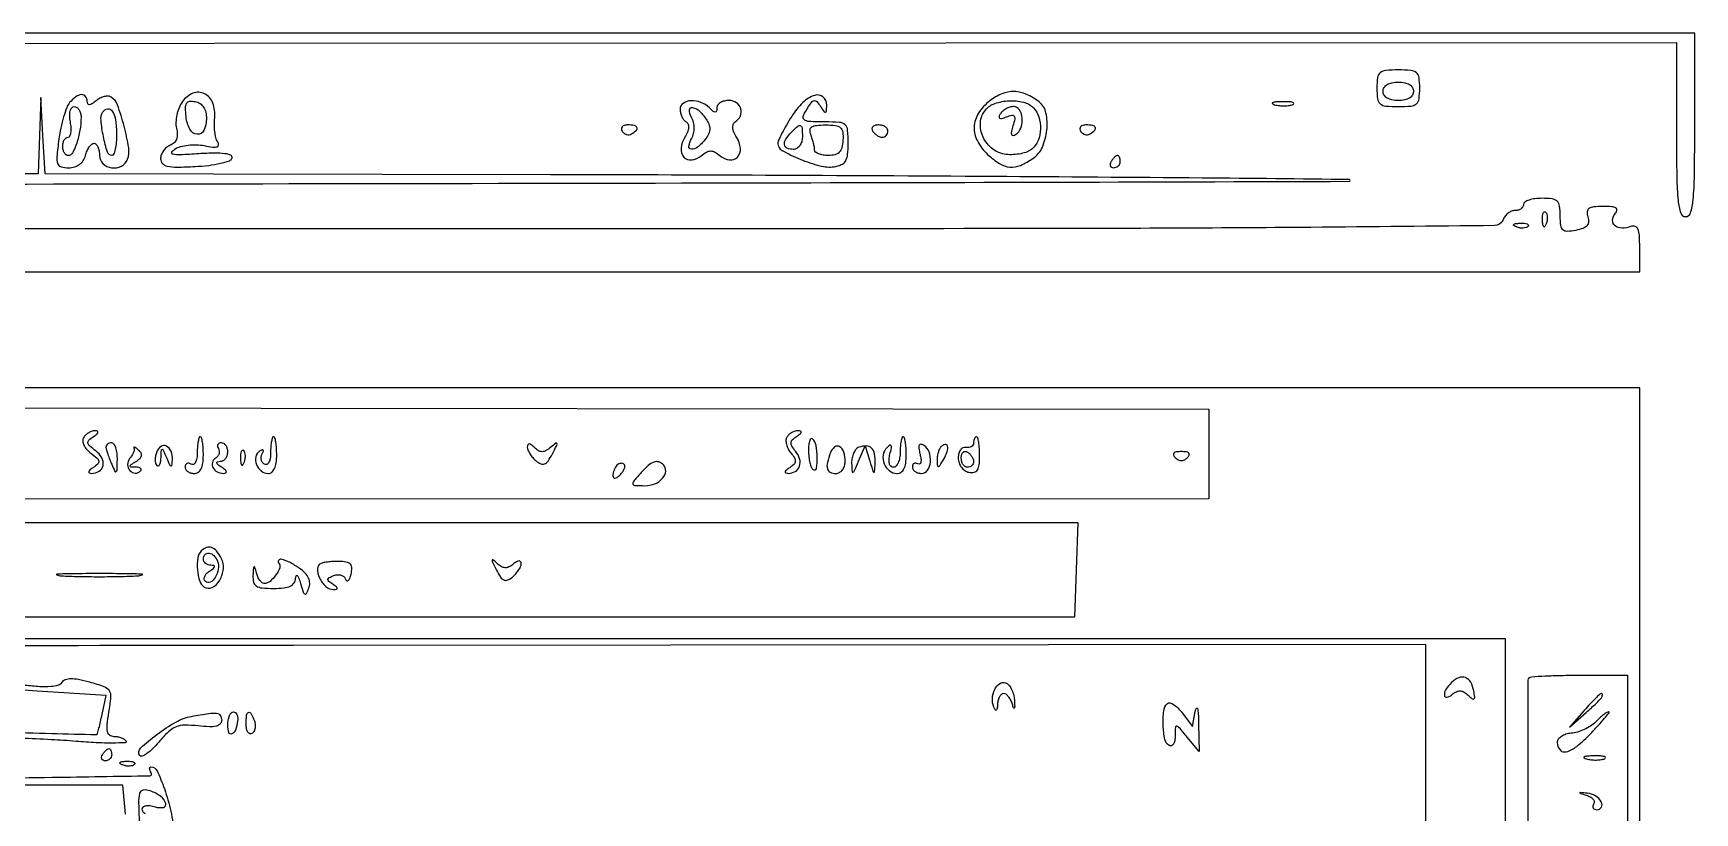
# Model space of a CAD drawing. Extents: x 0 to 960, y 2 to 508.
# Drawn here: x 688.2 to 960, y 380.5 to 508 of the extents above; entities that cross this region are included whole.
import ezdxf

# ---------------------------------------------------------------- set-up
doc = ezdxf.new("R2010")
doc.units = 0
doc.header["$MEASUREMENT"] = 0
doc.layers.get('0').update_dxf_attribs({"linetype": 'CONTINUOUS'})

msp = doc.modelspace()

# ---------------------------------------------------------------- linework, layer by layer
for points in [[(950.435205, 17.497208, 0.000014), (841.980241, 17.749425, 0.000448)], [(493.25, 483.195646, 0.000139), (665.793784, 483.317409, 0.000275), (802.789062, 483.527716, 0.00022), (903.498548, 483.782033, 0.991677), (903.5, 484.05136, 0.001392), (879.425709, 484.315362, 0.000507), (845.306204, 484.559917, 0.000502), (807.979386, 484.752121, 0.0006), (772.797717, 484.855714), (690.095435, 485), (689.740397, 491.25), (689.385359, 497.5), (689.19268, 491.25), (689, 485), (626.066422, 485)], [(528.327407, 270.897244, 0.00005), (624.844188, 271.243001, 0.000026), (722.113458, 271.606143, 0.197976), (723.529607, 272.196023, 0.195703), (723.748234, 272.715009, 0.019235), (723.711848, 274.098757, 0.022039), (723.525412, 275.805143, 0.015693), (723.172959, 277.696023, -0.00355), (722.72574, 279.809099, -0.002503), (722.251798, 282.190394, -0.002526), (721.821423, 284.472431, -0.005311), (721.514957, 286.25), (720.909374, 290), (625.423302, 290, 0.000404)], [(478.561273, 469), (951, 469), (951, 472.968615, 0.015526), (950.938555, 474.946877, 0.08529), (950.693627, 475.98235, 0.218939), (950.233028, 476.400631, 0.169757), (949.547887, 476.380002, -0.094376), (948.097393, 476.118734, -0.164863), (946.956895, 476.518029, -0.238125), (946.546675, 477.390073, -0.167768), (946.935565, 478.422361, 0.102734), (947.247956, 479.010902, 0.334093), (947.101137, 479.399023, 0.124601), (946.436977, 479.616439, 0.01711), (944.969634, 479.666667, 0.023083), (943.447983, 479.596381, 0.129808), (942.689997, 479.319277, 0.233135), (942.403232, 478.799373, 0.088554), (942.51416, 477.955387, -0.09242), (942.615493, 477.135798, -0.17014), (942.357884, 476.523687, -0.123439), (941.6926, 476.078479, -0.038829), (940.528649, 475.760726, -0.034865), (939.11583, 475.591541, -0.203797), (938.428699, 475.844395, -0.179683), (938.084018, 476.539163, -0.026246), (938, 478.138672, 0.034415), (937.890676, 479.725101, 0.169456), (937.487884, 480.511556, 0.161363), (936.670515, 480.898132, 0.030462), (935, 481, 0.031626), (933.850749, 480.927234, 0.048861), (932.88125, 480.70625, 0.06271), (932.209557, 480.384262, 0.254951), (932, 480, -0.138107), (931.892621, 479.618662, -0.100138), (931.590803, 479.29375, -0.085896), (931.139376, 479.074991, -0.070083), (930.606989, 479, 0.096313), (930.031441, 478.888097, 0.06686), (929.454091, 478.559375, 0.064359), (928.962529, 478.073431, 0.074185), (928.638374, 477.5, -0.307716), (927.24282, 476.530122, -0.000544), (897.159786, 476.252821, -0.001827), (850.404528, 476.043585, -0.000205), (744.138374, 476, 0.000212), (639.247288, 475.955575, 0.001774)], [(615.383203, 80.000173, -0.000023), (732.426715, 80.015952, -0.001336), (753.656017, 79.961153, -0.003953), (763.868606, 79.826764, -0.789503), (764, 79.219591, -0.111864), (762.71584, 78.926359, -0.000053), (719.811825, 78.858255, -0.000759), (672.079792, 78.860069, -0.000462)], [(685.181652, 369.54917, 0.007069), (690.681984, 370.567856, -0.057921), (691.715711, 370.652349, -0.121458), (692.48671, 370.434071, -0.127581), (693.043998, 369.892156, -0.067384), (693.431984, 369.001981, -0.000002), (693.690518, 368.090756, -0.000001), (693.999815, 367.000582, -0.000001), (694.309052, 365.910596, -0.000002), (694.567388, 365, -0.045609), (694.738129, 364.089019, -0.140353), (694.624027, 363.478503, -0.186765), (694.234518, 363.124363, -0.092411), (693.567388, 363, -0.146373), (692.861709, 363.211108, -0.13787), (692.368125, 363.779101, -0.083095), (692.084323, 364.782666, -0.027454), (692, 366.317228), (692, 369.634457), (687.75, 369.058609, 0.015591)], [(589.580164, 73.410794, 0.00019), (689.333825, 73.665933), (916, 74.331867), (916, 241.165933), (916, 408), (730.75, 407.863176, 0.000359), (618.101393, 407.699187, 0.003368)], [(646.590625, 394.955642, -0.000035), (661.682431, 394.44356, -0.000072)], [(683.095373, 393.722736, 0.001011), (691.195373, 393.481182, 0.000052), (698.494484, 393.279046, 0.228854), (698.633184, 393.341382, 0.113549), (698.702045, 393.476166, 0.001611), (698.921896, 394.363113, 0.00438), (699.165413, 395.398507, 0.002861), (699.429008, 396.596874), (700.091647, 399.693749), (688.795823, 400.4018, 0.00308), (682.932345, 400.733087, 0.000947)], [(686.861186, 401.388655, 0.015029), (689.22852, 401.174958, 0.03393), (691.028043, 401.18911, 0.044639), (692.300846, 401.400941, 0.19312), (692.905486, 401.847074, -0.165209), (693.444326, 402.291581, -0.08738), (694.305165, 402.455337, -0.053125), (695.565409, 402.338448, -0.017693), (697.370694, 401.908092, -0.018506), (699.742279, 401.157788, -0.168485), (700.574725, 400.488395, -0.165545), (700.821576, 399.441646, -0.017714), (700.488495, 396.931903, 0.014455), (700.202927, 394.882647, 0.081681), (700.261686, 393.784314, 0.190971), (700.643032, 393.219472, 0.151021), (701.353085, 393, -0.045888), (701.973225, 392.942966, -0.045864), (702.572671, 392.773777, -0.049875), (703.066157, 392.525322, -0.113265), (703.357927, 392.229878, -0.571623), (703.21148, 391.951989, -0.010178), (701.14816, 391.896587, -0.014388), (698.458351, 391.956536, -0.00787), (695.166944, 392.176719, 0.007466), (691.122381, 392.450566, 0.003888), (686.071754, 392.677481, 0.003864)], [(671.319002, 386.090127, 0.002755), (691.239937, 386.29585, 0.000478), (707.230345, 386.564426, 0.581432), (707.483089, 387.027362, -0.038391), (707.290249, 387.400657, -0.082815), (707.215214, 387.714288, -0.157545), (707.265349, 387.916581, -0.25943), (707.415303, 388, -0.291008), (708.424683, 387.358171, -0.02511), (709.633689, 384.398768, -0.029773), (710.6759, 380.748286, -0.029777), (711.277093, 377, -0.000394)], [(706.545763, 380.313545, -0.094459), (706.142364, 380.660154, -0.169757), (706, 381.067388, -0.210715), (706.164264, 381.439857, -0.139828), (706.588674, 381.651313, -0.084197), (707.262521, 381.662352, -0.038948), (708.118313, 381.462449, 0.125373), (709.460083, 381.38469, 0.445381), (709.851876, 382.036484, 0.165402), (709.034076, 383.170889, 0.066103), (707.31847, 384.077894, 0.119922), (706.168982, 384.21138, 0.310307), (705.575177, 383.685437, 0.068936), (705.406322, 382.105984, 0.003881), (705.598369, 377.173396, 0.013278)]]:
    msp.add_lwpolyline(points, format="xyb")
for points in [[(0, 506.997931, 0.413744), (0.499175, 506.497956, 0.000009), (119.565086, 506.309239, 0.000389), (266.438022, 506.193292, 0.000135), (478.500003, 506.247931), (957.000006, 506.5), (957.000003, 492.25, 0.003283), (957.051316, 484.433909, 0.022941), (957.276316, 480.624999, 0.050445), (957.702039, 478.584445, 0.327042), (958.5, 478, 0.332163), (959.30285, 478.599499, 0.04712), (959.725, 480.75, 0.021839), (959.949138, 484.748421, 0.003082), (960, 493), (960, 508), (480, 508, 0.000134), (267.362961, 507.942881, 0.000388), (120.002198, 507.749478, 0.000009), (0.498924, 507.497915, 0.413592)], [(908, 499, 0.032088), (908.111769, 497.260192, 0.185552), (908.541667, 496.464286, 0.157079), (909.438974, 496.088063, 0.021354), (911.5, 496, 0.021354), (913.561026, 496.088063, 0.157079), (914.458333, 496.464286, 0.185552), (914.888231, 497.260192, 0.032088), (915, 499, 0.032088), (914.888231, 500.739808, 0.185552), (914.458333, 501.535714, 0.157079), (913.561026, 501.911937, 0.021354), (911.5, 502, 0.021354), (909.438974, 501.911937, 0.157079), (908.541667, 501.535714, 0.185552), (908.111769, 500.739808, 0.032088)], [(694.123753, 496.649113, 0.082857), (693.649777, 495.8353, 0.019245), (693.144763, 494.329372, 0.019344), (692.691713, 492.528023, 0.017876), (692.365384, 490.649113, 0.009392), (692.030581, 487.811228, 0.107569), (692.159702, 486.699854, 0.246681), (692.720153, 486.170241, 0.06846), (693.957696, 486, 0.070309), (694.920471, 486.136056, 0.087114), (695.732528, 486.532907, 0.090259), (696.340096, 487.169068, 0.081833), (696.710251, 488, -0.038887), (696.975456, 488.765484, -0.050447), (697.339118, 489.4125, -0.059916), (697.740524, 489.858742, -0.181596), (698.116631, 490, -0.2107), (698.454424, 489.851041, -0.081235), (698.74051, 489.4125, -0.061847), (698.935204, 488.765695, -0.042236), (699, 488, 0.202851), (699.562525, 486.670512, 0.161243), (700.978672, 485.985529, 0.152561), (702.583689, 486.264352, 0.18445), (703.598152, 487.395185, 0.133872), (703.786868, 489.271406, 0.02282), (703.026, 492.814269, 0.021206), (701.958765, 496.269444, 0.17043), (700.92902, 497.543868, 0.129551), (700.432592, 497.695208, 0.067279), (699.783268, 497.632606, 0.059837), (699.088715, 497.379073, 0.055856), (698.456195, 496.963645, -0.02429), (697.773608, 496.45101, -0.134943), (697.34351, 496.304979, -0.307117), (697.09443, 496.453236, -0.109928), (697, 496.877555, 0.168057), (696.726936, 497.667023, 0.251098), (696.072612, 497.953567, 0.141111), (695.122158, 497.596217, 0.059589)], [(712.586255, 496.819684, 0.055216), (712.040248, 495.821866, 0.042181), (711.664994, 494.634307, 0.043234), (711.503212, 493.446167, 0.073839), (711.601478, 492.451702, -0.053069), (711.740046, 491.46746, -0.097096), (711.611587, 490.670222, -0.115426), (711.216516, 490.071377, -0.098157), (710.574391, 489.66692, 0.079819), (709.972538, 489.317746, 0.065469), (709.462477, 488.775735, 0.066615), (709.11762, 488.131141, 0.089795), (709, 487.481481, 0.19259), (709.306924, 486.714204, 0.147948), (710.099164, 486.264809, 0.058904), (711.661907, 486.100826, 0.009928), (714.670996, 486.200096, 0.017529), (716.869615, 486.393828, 0.02571), (718.781066, 486.730508, 0.023604), (720.259995, 487.144526, 0.237438), (720.6992, 487.584612, 0.388401), (720.496186, 488.035843, 0.069838), (719.524947, 488.302166, 0.037103), (717.825928, 488.394019, 0.011632), (715.278204, 488.283315, -0.005295), (712.212362, 488.111146, -0.059863), (711.001398, 488.201014, -0.512589), (710.849271, 488.532892, -0.124225), (711.34914, 489.053875, -0.07384), (712.269227, 489.455395, -0.03667), (713.521826, 489.697285, -0.035391), (714.883406, 489.76092, -0.043363), (716.148851, 489.62023, 0.015511), (717.570714, 489.381459, 0.105827), (718.275741, 489.4348, 0.340765), (718.494829, 489.736825, 0.131829), (718.336557, 490.264457, -0.079355), (718.062099, 490.922403, -0.028585), (717.880333, 491.923195, -0.027499), (717.803344, 493.061624, -0.029271), (717.854712, 494.177894, 0.117412), (717.542135, 496.582937, 0.187917), (716.171805, 498.100378, 0.215363), (714.292885, 498.176609, 0.145026)], [(812.25, 494.388333, 0.010482), (811.388344, 492.973053, 0.013553), (810.660938, 491.63778, 0.011294), (810.113604, 490.502164, 0.107039), (810, 489.977577, 0.273147), (810.675532, 488.833263, 0.027758), (813.634769, 487.408441, 0.033029), (816.872007, 486.309769, 0.100813), (819.176697, 486.170843, 0.065512), (820.37275, 486.503893, 0.157027), (821.060539, 487.099777, 0.111732), (821.406334, 488.133474, 0.025075), (821.5, 490, 0.022283), (821.403987, 492.153347, 0.18477), (820.982096, 493.016707, 0.170873), (820.073674, 493.414092, 0.018474), (817.749344, 493.5, -0.010625), (815.105364, 493.55619, -0.176349), (814.30487, 493.886741, -0.331923), (814.181485, 494.531359, -0.032276), (815.015313, 496, -0.02521), (815.610943, 496.814678, -0.226004), (816, 497, -0.226004), (816.389057, 496.814678, -0.02521), (816.984687, 496, 0.011267), (817.557715, 495.168551, 0.306546), (817.795892, 495.081629, 0.328172), (817.952265, 495.270471, 0.012169), (817.984687, 496.25, 0.224106), (817.373394, 497.575271, 0.258431), (816.022133, 497.837803, 0.116783), (814.087401, 496.66114, 0.056065)], [(844.657128, 496.944937, 0.084157), (842.810549, 494.907755, 0.133126), (842.109846, 492.672273, 0.132285), (842.632368, 490.378642, 0.08258), (844.314451, 488.174314, 0.048363), (846.256789, 486.674502, 0.120154), (847.949383, 486.110346, 0.122609), (849.689724, 486.393759, 0.05144), (851.777494, 487.556704, 0.138315), (853.263067, 489.375487, 0.076318), (854.000099, 492.172235, 0.07875), (853.855317, 494.962511, 0.173462), (852.75, 496.755166, 0.064491), (850.691605, 498.005776, 0.098748), (848.660769, 498.460555, 0.101521), (846.651645, 498.097231, 0.071437)], [(914, 498.5, -0.140575), (913.822179, 497.88002, -0.118484), (913.333333, 497.4, -0.088208), (912.543379, 497.09863, -0.04716), (911.5, 497, -0.04716), (910.456621, 497.09863, -0.088208), (909.666667, 497.4, -0.118484), (909.177821, 497.88002, -0.140575), (909, 498.5, -0.140575), (909.177821, 499.11998, -0.118484), (909.666667, 499.6, -0.088208), (910.456621, 499.90137, -0.04716), (911.5, 500, -0.04716), (912.543379, 499.90137, -0.088208), (913.333333, 499.6, -0.118484), (913.822179, 499.11998, -0.140575)], [(695.986345, 494.25, -0.039659), (695.800496, 492.121128, -0.039576), (695.280832, 490.046764, -0.039715), (694.587964, 488.425927, -0.278762), (693.883369, 488, -0.166062), (693.54638, 488.115096, -0.095369), (693.25949, 488.440625, -0.076307), (693.065572, 488.926261, -0.056959), (693, 489.5, -0.055475), (693.063859, 490.073793, -0.075034), (693.253015, 490.559375, -0.094439), (693.53271, 490.885065, -0.169832), (693.861328, 491, 0.285831), (694.156008, 491.183445, 0.076393), (694.329256, 491.734375, 0.053628), (694.365641, 492.541823, 0.031701), (694.244751, 493.5, -0.037491), (694.130452, 494.498847, -0.072403), (694.215051, 495.297256, -0.112088), (694.477964, 495.810555, -0.222095), (694.883423, 496, -0.15493), (695.308176, 495.865149, -0.09872), (695.667994, 495.485937, -0.080805), (695.90836, 494.919157, -0.06199)], [(701.8, 491.502786, -0.020853), (701.743984, 490.160236, -0.033599), (701.572344, 489.028944, -0.036728), (701.326138, 488.207394, -0.311037), (701.025, 488, -0.329872), (700.299721, 488.536924, -0.02379), (699.647135, 491.106616, -0.027487), (699.255415, 493.767485, -0.162606), (699.573557, 495.119018, -0.224351), (700.348629, 495.622212, -0.296607), (701.09009, 495.271111, -0.101853), (701.633925, 493.775991, -0.03648)], [(716.5, 493.986305, -0.108666), (716.084479, 492.096961, -0.321193), (714.992195, 491.476972, -0.252579), (713.795387, 492.29596, -0.090717), (713.17511, 494.337747, -0.023587), (713.076401, 495.81264, -0.141561), (713.273257, 496.547922, -0.2352), (713.769485, 496.863158, -0.073682), (714.67511, 496.824052, -0.098159), (715.453377, 496.507825, -0.104798), (716.031168, 495.924143, -0.089561), (716.382921, 495.075293, -0.053602)], [(794, 495.559017, 0.060717), (794.072655, 494.962916, 0.05101), (794.287734, 494.363493, 0.053222), (794.604492, 493.850054, 0.089765), (794.979521, 493.512657, -0.162768), (795.303069, 493.124224, -0.115599), (795.383709, 492.55868, -0.079315), (795.200518, 491.831673, -0.038296), (794.754562, 490.978599, 0.11527), (794.145027, 489.191607, 0.210607), (794.614915, 487.754223, 0.248364), (795.899346, 487.281261, 0.140582), (797.457618, 487.964826, -0.042819), (798.318912, 488.563139, -0.131132), (799, 488.744889, -0.131132), (799.681088, 488.563139, -0.042819), (800.542382, 487.964826, 0.140582), (802.100654, 487.281261, 0.248364), (803.385085, 487.754223, 0.210607), (803.854973, 489.191607, 0.11527), (803.245438, 490.978599, -0.038296), (802.799482, 491.831673, -0.079315), (802.616291, 492.55868, -0.115599), (802.696931, 493.124224, -0.162768), (803.020479, 493.512657, 0.150674), (803.855532, 494.468366, 0.177763), (803.93572, 495.660297, 0.176143), (803.224563, 496.628765, 0.148247), (802, 497, 0.05808), (801.235069, 496.910845, 0.077243), (800.5875, 496.6475, 0.096011), (800.1536, 496.257744, 0.163305), (800, 495.8, -0.051663), (799.943785, 495.257401, -0.354955), (799.75, 495.1, -0.180052), (799.421376, 495.222304, -0.018208), (798.8, 495.8, 0.105508), (797.414474, 496.698197, 0.104145), (795.776332, 496.958155, 0.140495), (794.503314, 496.523074, 0.245328)], [(798.370568, 493.774303, -0.06397), (798.754425, 492.948211, -0.100658), (798.837357, 492.173008, -0.096028), (798.610789, 491.401204, -0.053983), (798.069567, 490.583823, -0.04679), (796.830183, 489.346515, -0.190931), (795.837089, 489.024314, -0.443258), (795.444144, 489.517518, -0.08734), (795.865518, 490.724177, 0.06366), (796.212877, 491.586193, 0.067357), (796.323296, 492.491276, 0.06529), (796.189514, 493.41709, 0.054427), (795.818102, 494.339879, -0.127104), (795.542462, 495.47339, -0.47523), (796.038752, 495.865944, -0.14242), (797.210343, 495.224389, -0.056088)], [(851.8, 495.8, -0.122512), (852.692783, 494.315963, -0.083506), (852.951503, 492.354642, -0.084081), (852.554803, 490.429701, -0.12745), (851.560472, 489.050187, -0.083698), (850.809652, 488.614578, -0.038866), (849.723635, 488.301092, -0.037083), (848.50354, 488.142581, -0.042519), (847.328877, 488.177742, -0.13659), (845.127105, 489.073568, -0.119938), (843.573662, 491.017725, -0.125778), (843.130842, 493.38172, -0.158214), (843.950415, 495.440253, -0.137472), (845.494857, 496.507877, -0.071575), (847.812917, 496.950572, -0.07156), (850.162394, 496.72177, -0.137213)], [(846.394972, 494.830061, 0.061815), (846.172969, 494.346123, 0.368236), (846.272796, 494.109369, 0.186033), (846.640056, 494.073168, 0.024205), (847.401346, 494.323769, -0.037507), (848.283239, 494.588311, -0.298173), (848.662032, 494.444386, -0.215171), (848.758166, 493.980282, -0.02193), (848.458257, 492.868479, 0.021874), (848.208256, 491.942102, 0.129209), (848.22676, 491.444215, 0.358957), (848.462294, 491.2874, 0.113408), (848.892866, 491.433788, 0.17006), (849.747151, 492.489503, 0.104481), (849.965087, 494.091351, 0.122222), (849.513495, 495.471519, 0.258363), (848.559017, 496, 0.071238), (847.954208, 495.913389, 0.052836), (847.328923, 495.65633, 0.05332), (846.778076, 495.277729, 0.077285)], [(891.269032, 496.307009, 0.037336), (892.036634, 496.167106, 0.029507), (892.880008, 496.127736, 0.030339), (893.671085, 496.185595, 0.06278), (894.269032, 496.344063, 0.31318), (894.386009, 496.52287, 0.333666), (894.257153, 496.684921, 0.052471), (893.580113, 496.787295, 0.014395), (892.5, 496.805051, 0.012823), (891.431793, 496.764444, 0.080377), (890.900903, 496.643467, 0.597527), (890.883358, 496.48334, 0.087174)], [(784.510081, 491.983688, 0.090427), (784.820631, 491.639411, 0.095498), (785.22714, 491.434921, 0.099685), (785.665803, 491.401101, 0.108373), (786.069098, 491.542705, 0.050477), (786.838655, 492.13314, 0.315493), (786.933879, 492.592818, 0.25701), (786.519563, 492.914842, 0.039415), (785.440983, 493, 0.067432), (784.890269, 492.925389, 0.140899), (784.524436, 492.701458, 0.190788), (784.397824, 492.36964, 0.136093)], [(814, 491, -0.072314), (813.888136, 490.230589, -0.08892), (813.5625, 489.583333, -0.10214), (813.075754, 489.153209, -0.130775), (812.5, 489, -0.102562), (811.483981, 489.210625, -0.270106), (811.059476, 489.787548, -0.175672), (811.277957, 490.676264, -0.049176), (812.2, 491.8, -0.015012), (813.275516, 492.812801, -0.293947), (813.70517, 492.879304, -0.281132), (813.957332, 492.514221, -0.014086)], [(820.644213, 490.500706, -0.047846), (820.458078, 489.295707, -0.129443), (820.04181, 488.54507, -0.141242), (819.336118, 488.135015, -0.061438), (818.25, 488.000706, -0.038927), (817.38842, 488.067613, -0.058036), (816.660938, 488.269932, -0.076315), (816.165227, 488.56676, -0.223338), (816, 488.918213, 0.04425), (815.959197, 489.378353, 0.015326), (815.821697, 490.03135, 0.015089), (815.625376, 490.745256, 0.016969), (815.393011, 491.418213, -0.101722), (815.266973, 492.181437, -0.241505), (815.541519, 492.668799, -0.124082), (816.295117, 492.932782, -0.022513), (817.787224, 493, -0.028081), (819.424137, 492.907996, -0.152778), (820.226902, 492.553822, -0.184723), (820.601281, 491.846407, -0.044795)], [(825.5, 492, 0.06081), (825.806203, 491.617485, 0.051032), (826.2129, 491.29375, 0.053229), (826.653442, 491.073302, 0.089642), (827.059017, 491, 0.105429), (827.418051, 491.076556, 0.099231), (827.723586, 491.29375, 0.096318), (827.928382, 491.618268, 0.092995), (828, 492, 0.153634), (827.879982, 492.381379, 0.097988), (827.542039, 492.70625, 0.080552), (827.037096, 492.925455, 0.062283), (826.440983, 493, 0.066118), (825.889346, 492.926733, 0.138808), (825.521475, 492.70625, 0.191142), (825.392057, 492.379648, 0.139169)], [(859.510081, 491.983688, 0.090427), (859.820631, 491.639411, 0.095498), (860.22714, 491.434921, 0.099685), (860.665803, 491.401101, 0.108373), (861.069098, 491.542705, 0.050477), (861.838655, 492.13314, 0.315493), (861.933879, 492.592818, 0.25701), (861.519563, 492.914842, 0.039415), (860.440983, 493, 0.067432), (859.890269, 492.925389, 0.140899), (859.524436, 492.701458, 0.190788), (859.397824, 492.36964, 0.136093)], [(864.5, 487, 0.082592), (864.343488, 486.6179, 0.161196), (864.3746, 486.29375, 0.182303), (864.586039, 486.078288, 0.108972), (864.940983, 486, 0.093332), (865.345238, 486.076123, 0.09642), (865.688914, 486.29375, 0.099167), (865.918938, 486.618444, 0.105053), (866, 487, 0.042167), (865.967655, 487.382849, 0.061769), (865.870461, 487.70625, 0.081139), (865.727648, 487.92554, 0.210953), (865.559017, 488, 0.151918), (865.34829, 487.934461, 0.038439), (865.066025, 487.70625, 0.035638), (864.768994, 487.382774, 0.029505)], [(935.683114, 476.8125, -0.054073), (935.461564, 476.395823, -0.470617), (935.279315, 476.37858, -0.168741), (935.137993, 476.670344, -0.018894), (935.078947, 477.416667, -0.028489), (935.089945, 478.112848, -0.077125), (935.200665, 478.592839, -0.208169), (935.385309, 478.77538, -0.296942), (935.604167, 478.729167, -0.126455), (935.797407, 478.402231, -0.060344), (935.876576, 477.916927, -0.05415), (935.839148, 477.359369, -0.051402)], [(932.729167, 476.395833, -0.126455), (932.402231, 476.202593, -0.060344), (931.916927, 476.123424, -0.05415), (931.359369, 476.160852, -0.051402), (930.8125, 476.316886, -0.054073), (930.395823, 476.538436, -0.470617), (930.37858, 476.720685, -0.168741), (930.670344, 476.862007, -0.018894), (931.416667, 476.921053, -0.028489), (932.112848, 476.910055, -0.077125), (932.592839, 476.799335, -0.208169), (932.77538, 476.614691, -0.296942)], [(5.998407, 426.25), (5.996813, 402.5), (14.248407, 402.5), (22.5, 402.5), (22.753164, 248.25), (23.006328, 94), (14.503164, 94), (6, 94), (6, 75.513061), (6, 57.026122), (16.25, 57.412259, -0.009139), (24.444737, 57.571062, -0.000017), (159.275, 57.714579, -0.000125), (310.797984, 57.832731, -0.000078), (488.75, 57.899198), (951, 58), (951, 254), (951, 450), (478.5, 450), (6, 450)], [(880.5, 439.185989), (880.5, 431.871978), (673.5, 431.781732), (466.5, 431.691487), (466.198527, 437.990416, -0.008524), (466.121212, 440.501744, -0.010599), (466.138656, 442.837861, -0.00903), (466.229815, 444.7875, -0.07555), (466.418054, 445.647049, -0.30879), (467.630281, 446.486, -0.000263), (505.199325, 446.706089, -0.00143), (560.728085, 446.84332, -0.000208), (673.719527, 446.752376), (880.5, 446.5)], [(696.406242, 441.848296, 0.16249), (696.277776, 441.303097, 0.086767), (696.460344, 440.627308, 0.07084), (696.918547, 439.925494, 0.05495), (697.592354, 439.308811, -0.020562), (698.607337, 438.500565, -0.173261), (698.890428, 437.99927, -0.254591), (698.735545, 437.543574, -0.045236), (697.995129, 436.975828, 0.027157), (697.443913, 436.583928, 0.149035), (697.239374, 436.286585, 0.384067), (697.327149, 436.093532, 0.099783), (697.690983, 436.015313, 0.145455), (698.945079, 436.370545, 0.206184), (699.590762, 437.315924, 0.1754), (699.395767, 438.566171, 0.109798), (698.407646, 439.691189, -0.020562), (697.392663, 440.499435, -0.173261), (697.109572, 441.00073, -0.254591), (697.264455, 441.456426, -0.045236), (698.004871, 442.024172, 0.027157), (698.556087, 442.416072, 0.149035), (698.760626, 442.713415, 0.384067), (698.672851, 442.906468, 0.099783), (698.309017, 442.984687, 0.083749), (697.80076, 442.905659, 0.054308), (697.258796, 442.657189, 0.052946), (696.766844, 442.287709, 0.066914)], [(700.070285, 440.25, 0.048242), (700.149404, 439.838276, 0.009939), (700.372382, 439.132812, 0.010367), (700.665836, 438.320704, 0.009594), (701, 437.5, 0.009027), (701.521868, 436.343561, 0.485414), (701.727088, 436.296589, 0.215481), (701.872581, 436.584787, 0.004372), (701.929715, 438.25, 0.034583), (701.883773, 439.303371, 0.053373), (701.685604, 440.192187, 0.070412), (701.37836, 440.802156, 0.24567), (701, 441, 0.074428), (700.623188, 440.943596, 0.095702), (700.314396, 440.779688, 0.111693), (700.121345, 440.535774, 0.135953)], [(708.369399, 439.520254, 0.043423), (708.179666, 438.859485, 0.049037), (708.117177, 438.202492, 0.055378), (708.181041, 437.643771, 0.141163), (708.376461, 437.290205, 0.278749), (708.617084, 437.230887, 0.19656), (708.837482, 437.412852, 0.082042), (709.000085, 437.889532, 0.032103), (709.070285, 438.583333, -0.004544), (709.127683, 439.837285, -0.424374), (709.252361, 439.945163, -0.272243), (709.421185, 439.824384, -0.003085), (710, 438.5, 0.007086), (710.484639, 437.414842, 0.206801), (710.7061, 437.217153, 0.479221), (710.86619, 437.320418, 0.015651), (710.929715, 438.190983, 0.096537), (710.713004, 439.615839, 0.189342), (709.970131, 440.466831, 0.276593), (709.073685, 440.412245, 0.152127)], [(715, 439.440983, -0.035659), (714.931329, 438.479336, -0.083483), (714.712684, 437.794783, -0.1651), (714.384801, 437.478234, -0.253782), (714, 437.5, 0.082592), (713.6179, 437.656512, 0.161196), (713.29375, 437.6254, 0.182303), (713.078288, 437.413961, 0.108972), (713, 437.059017, 0.140337), (713.115626, 436.655173, 0.099915), (713.440625, 436.311086, 0.085131), (713.926682, 436.079345, 0.06887), (714.5, 436, 0.152103), (715.148955, 436.202091, 0.12651), (715.625, 436.75, 0.082504), (715.911037, 437.677925, 0.033607), (716, 439, 0.01567), (715.963949, 440.150058, 0.025624), (715.853125, 441.11875, 0.023342), (715.696078, 441.849029, 0.340374), (715.5, 442, 0.324921), (715.304944, 441.858282, 0.030308), (715.146875, 441.248289, 0.029858), (715.036095, 440.421898, 0.018392)], [(718.457295, 440.069098, -0.110145), (718.597587, 439.665018, -0.099917), (718.560288, 439.224179, -0.094986), (718.350569, 438.814355, -0.088941), (718, 438.5, 0.186608), (717.476814, 437.809277, 0.193399), (717.564543, 436.958916, 0.153368), (718.267231, 436.261618, 0.123126), (719.309017, 436.015313, 0.102799), (719.672401, 436.095709, 0.37991), (719.760849, 436.292684, 0.147021), (719.554112, 436.597454, 0.027275), (719, 437, -0.021149), (718.378141, 437.440231, -0.167501), (718.1875, 437.730859, -0.405416), (718.295085, 437.918023, -0.066727), (718.75, 437.984687, 0.118755), (719.226808, 438.105752, 0.099323), (719.632812, 438.436127, 0.09112), (719.905509, 438.92593, 0.081749), (720, 439.5, 0.06887), (719.920655, 440.073318, 0.085131), (719.688914, 440.559375, 0.099915), (719.344827, 440.884374, 0.140337), (718.940983, 441, 0.098926), (718.581552, 440.928183, 0.176081), (718.362055, 440.726548, 0.169366), (718.318355, 440.42443, 0.090666)], [(727, 439.440983, -0.034977), (726.931665, 438.465312, -0.086376), (726.712076, 437.784891, -0.173612), (726.379179, 437.479395, -0.242672), (725.983688, 437.510081, -0.105964), (725.647286, 437.832848, -0.09932), (725.462971, 438.272527, -0.096172), (725.459449, 438.761469, -0.092519), (725.638197, 439.223607, 0.03648), (725.847661, 439.625316, 0.320911), (725.807583, 439.810317, 0.297109), (725.612652, 439.841533, 0.033704), (725.198182, 439.622483, 0.208091), (724.575717, 438.725958, 0.142829), (724.685006, 437.475355, 0.130891), (725.469712, 436.401839, 0.171473), (726.606989, 436, 0.175193), (727.189154, 436.210442, 0.111041), (727.633916, 436.788402, 0.074083), (727.911644, 437.730014, 0.034744), (728, 439, 0.01567), (727.963949, 440.150058, 0.025624), (727.853125, 441.11875, 0.023342), (727.696078, 441.849029, 0.340374), (727.5, 442, 0.324921), (727.304944, 441.858282, 0.030308), (727.146875, 441.248289, 0.029858), (727.036095, 440.421898, 0.018392)], [(769, 440.322445, 0.100026), (769.100488, 439.825161, 0.041158), (769.420139, 439.212737, 0.038596), (769.882998, 438.591681, 0.040133), (770.430261, 438.057878, 0.068175), (771.21102, 437.572089, 0.208149), (771.821454, 437.56598, 0.143127), (772.395107, 438.034398, 0.02803), (773.093981, 439.185433, 0.004031), (773.815296, 440.565668, 0.177537), (773.854412, 440.884453, 0.542663), (773.689077, 440.94426, 0.010527), (772.839926, 440.273794, -0.043338), (772.052649, 439.731968, -0.124992), (771.41858, 439.558215, -0.140844), (770.825316, 439.716721, -0.061195), (770.176206, 440.223794, 0.028359), (769.65163, 440.692016, 0.148149), (769.295775, 440.833257, 0.320237), (769.08058, 440.705383, 0.104073)], [(811.472927, 441.956195, 0.132129), (811.319589, 441.443918, 0.06678), (811.390908, 440.768862, 0.059129), (811.661187, 440.043648, 0.054519), (812.099608, 439.37998, -0.034249), (812.702855, 438.542541, -0.156978), (812.845951, 437.968658, -0.1856), (812.617514, 437.475874, -0.051427), (811.935698, 436.939097, 0.024895), (811.380043, 436.547464, 0.163461), (811.195061, 436.266969, 0.393663), (811.292825, 436.084168, 0.079358), (811.690983, 436.015313, 0.140223), (812.845765, 436.329659, 0.177501), (813.532192, 437.187149, 0.153636), (813.554853, 438.39125, 0.102015), (812.900392, 439.62002, -0.034249), (812.297145, 440.457459, -0.156978), (812.154049, 441.031342, -0.1856), (812.382486, 441.524126, -0.051427), (813.064302, 442.060903, 0.024895), (813.619957, 442.452536, 0.163461), (813.804939, 442.733031, 0.393663), (813.707175, 442.915832, 0.079358), (813.309017, 442.984687, 0.076963), (812.805635, 442.913356, 0.054106), (812.278385, 442.688884, 0.053785), (811.807919, 442.354382, 0.073051)], [(815, 439.725684, 0.02768), (815.057265, 438.692064, 0.034139), (815.22902, 437.742489, 0.03644), (815.478329, 436.990273, 0.157364), (815.779643, 436.636188, 0.529694), (816.306545, 436.871908, 0.049275), (816.438397, 438.571538, 0.038859), (816.240012, 440.574424, 0.153435), (815.673899, 441.659434, 0.375484), (815.420602, 441.676432, 0.147067), (815.197958, 441.369378, 0.059497), (815.046697, 440.681595, 0.024411)], [(818.604785, 439.412469, 0.029218), (818.084776, 437.777787, 0.12721), (818.088296, 436.770045, 0.224047), (818.560474, 436.206455, 0.108576), (819.5, 436, 0.128528), (820.07204, 436.149516, 0.100726), (820.559375, 436.570164, 0.089148), (820.887055, 437.199409, 0.075715), (821, 437.940983, 0.072024), (820.774815, 439.496145, 0.185148), (820.095272, 440.38312, 0.314863), (819.283056, 440.335003, 0.13459)], [(823.25, 440.281721, 0.133598), (822.776247, 439.950581, 0.067391), (822.385807, 439.328589, 0.05949), (822.13208, 438.528633, 0.05444), (822.063386, 437.666667, 0.006266), (822.120493, 436.300598, 0.483695), (822.276021, 436.190631, 0.220386), (822.491995, 436.379836, 0.003122), (823.198648, 438), (824.270524, 440.5), (825.035582, 438, 0.002326), (825.539333, 436.380834, 0.234489), (825.699235, 436.214914, 0.499373), (825.825826, 436.298411, 0.003989), (825.90032, 437.690983, 0.052791), (825.807825, 439.230182, 0.159138), (825.327302, 440.150628, 0.196673), (824.475204, 440.496554, 0.085625)], [(830, 439.5, -0.042728), (829.918062, 438.54291, -0.062396), (829.67199, 437.734375, -0.081907), (829.310299, 437.18653, -0.20892), (828.883369, 437, -0.201535), (828.487294, 437.166405, -0.131144), (828.239641, 437.604497, -0.084489), (828.181146, 438.289931, -0.043111), (828.327419, 439.14405, 0.014405), (828.558255, 440.143559, 0.163596), (828.507932, 440.540333, 0.456411), (828.284286, 440.600781, 0.048294), (827.811268, 440.211268, 0.161641), (827.210915, 439.014274, 0.130562), (827.377214, 437.57808, 0.132675), (828.229722, 436.430065, 0.168633), (829.468615, 436, 0.14594), (830.137326, 436.199431, 0.13052), (830.622385, 436.739753, 0.084893), (830.910863, 437.663802, 0.033318), (831, 439, 0.01567), (830.963949, 440.150058, 0.025624), (830.853125, 441.11875, 0.023342), (830.696078, 441.849029, 0.340374), (830.5, 442, 0.322437), (830.305091, 441.859725, 0.031449), (830.146875, 441.265625, 0.03053), (830.036102, 440.458277, 0.01883)], [(833.249218, 439.154992, -0.031261), (833.404205, 438.363101, -0.085703), (833.381374, 437.795696, -0.221554), (833.194238, 437.54813, -0.266299), (832.906741, 437.557637, 0.093873), (832.560772, 437.690386, 0.172159), (832.266355, 437.642331, 0.173494), (832.06959, 437.419995, 0.095512), (832, 437.059017, 0.140337), (832.115626, 436.655173, 0.099915), (832.440625, 436.311086, 0.085131), (832.926682, 436.079345, 0.06887), (833.5, 436, 0.251432), (834.492095, 436.532555, 0.128484), (834.963244, 437.90841, 0.109057), (834.73181, 439.516931, 0.16576), (833.842476, 440.597355, 0.103561), (833.371325, 440.767839, 0.34291), (833.103404, 440.614477, 0.139079), (833.045998, 440.11236, 0.023311)], [(836.666667, 440.333333, 0.090291), (836.412681, 439.966277, 0.037424), (836.204766, 439.397396, 0.03547), (836.067974, 438.738421, 0.038261), (836.030409, 438.083333, 0.022266), (836.081567, 437.281648, 0.446695), (836.258773, 437.154512, 0.200091), (836.526993, 437.343107, 0.009073), (837.122073, 438.325003, 0.045735), (837.700437, 439.568642, 0.142678), (837.755664, 440.481056, 0.424), (837.351748, 440.72635, 0.133055)], [(842, 441, -0.133456), (841.901861, 440.638866, -0.125576), (841.632812, 440.367188, -0.10725), (841.227545, 440.229849, -0.077768), (840.75, 440.25, 0.165289), (840.274418, 440.187717, 0.12286), (839.867188, 439.843085, 0.094004), (839.592779, 439.254891, 0.062344), (839.5, 438.513695, 0.083085), (839.631534, 437.727594, 0.078659), (840.012676, 437.010561, 0.081826), (840.57995, 436.469293, 0.102457), (841.25, 436.190371, 0.098451), (842.097965, 436.195472, 0.202585), (842.635061, 436.564533, 0.117717), (842.923021, 437.392686, 0.025075), (843, 438.926676, 0.015293), (842.963955, 440.104857, 0.025032), (842.853125, 441.097211, 0.022405), (842.696234, 441.847715, 0.342501), (842.5, 442, 0.191087), (842.309059, 441.924262, 0.088204), (842.146875, 441.70625, 0.068025), (842.036847, 441.382709, 0.048028)], [(704.647574, 440.217009, -0.184514), (704.705409, 439.926193, -0.051861), (704.578755, 439.472521, -0.044835), (704.316212, 438.949836, -0.034421), (703.942766, 438.431037, 0.180461), (703.600415, 437.449653, 0.17708), (703.980839, 436.474506, 0.203029), (704.848799, 436.057696, 0.211178), (705.733198, 436.399864, 0.185309), (705.834514, 436.627388, 0.249328), (705.740898, 436.828208, 0.117912), (705.420173, 436.968043, 0.041423), (704.916667, 437.015313, -0.020092), (704.183044, 437.05275, -0.410384), (704.052914, 437.207002, -0.225809), (704.188687, 437.442906, -0.010153), (704.991641, 437.973672, 0.047653), (705.615487, 438.456853, 0.151514), (705.872689, 438.910462, 0.190932), (705.798826, 439.361705, 0.082667), (705.397891, 439.833359, 0.011911), (704.999509, 440.153862, 0.045282), (704.729762, 440.324171, 0.367114), (704.650893, 440.305619, 0.308606)], [(722.078947, 438.416667, 0.018894), (722.137993, 437.670344, 0.168741), (722.279315, 437.37858, 0.470617), (722.461564, 437.395823, 0.054073), (722.683114, 437.8125, 0.051402), (722.839148, 438.359369, 0.05415), (722.876576, 438.916927, 0.060344), (722.797407, 439.402231, 0.126455), (722.604167, 439.729167, 0.296942), (722.385309, 439.77538, 0.208169), (722.200665, 439.592839, 0.077125), (722.089945, 439.112848, 0.028489)], [(783.666667, 437.333333, 0.063896), (783.411277, 437.002755, 0.039129), (783.195833, 436.558958, 0.038674), (783.048893, 436.07784, 0.054831), (783, 435.633333, 0.142677), (783.093678, 435.31173, 0.290264), (783.322581, 435.204271, 0.131573), (783.693024, 435.355562, 0.034019), (784.183333, 435.783333, 0.041736), (784.5985, 436.274266, 0.061283), (784.867292, 436.770833, 0.080535), (784.959631, 437.197768, 0.212536), (784.85, 437.483333, 0.128169), (784.601612, 437.629018, 0.100736), (784.289271, 437.652396, 0.089268), (783.96028, 437.549128, 0.075941)], [(787.5, 436, 0.008731), (786.347727, 434.68118, 0.269813), (786.275398, 434.268645, 0.302737), (786.597686, 434.033978, 0.010356), (788.238024, 434, 0.097089), (789.862791, 434.318498, 0.114661), (791.138953, 435.220858, 0.159685), (791.637516, 436.366988, 0.22336), (791.264432, 437.402234, 0.116941), (790.498016, 437.874846, 0.17071), (789.712097, 437.860373, 0.096763), (788.781859, 437.290682, 0.023206)], [(842, 437.940983, -0.105429), (841.923444, 437.581949, -0.099231), (841.70625, 437.276414, -0.096318), (841.381732, 437.071618, -0.092995), (841, 437, -0.153634), (840.618621, 437.120018, -0.097988), (840.29375, 437.457961, -0.080552), (840.074545, 437.962904, -0.062283), (840, 438.559017, -0.066118), (840.073267, 439.110654, -0.138808), (840.29375, 439.478525, -0.191142), (840.620352, 439.607943, -0.139169), (841, 439.5, -0.06081), (841.382515, 439.193797, -0.051032), (841.70625, 438.7871, -0.053229), (841.926698, 438.346558, -0.089642)], [(875.014286, 438.585714, 0.074369), (875.503638, 438.223698, 0.122728), (876, 438.1, 0.122728), (876.496362, 438.223698, 0.074369), (876.985714, 438.585714, 0.090732), (877.278482, 439.009611, 0.311764), (877.221429, 439.321429, 0.165815), (876.819695, 439.518848, 0.032041), (876, 439.571429, 0.032041), (875.180305, 439.518848, 0.165815), (874.778571, 439.321429, 0.311764), (874.721518, 439.009611, 0.090732)], [(715.666667, 423.333333, 0.163384), (715.088159, 422.170054, 0.054864), (715.034417, 420.248854, 0.054906), (715.396173, 418.381467, 0.18098), (716.151704, 417.406242, 0.265489), (717.45744, 417.361085, 0.139919), (718.668344, 418.517695, 0.109272), (719.275791, 420.3971, 0.147642), (718.92607, 422.13814, 0.048544), (718.140012, 423.316187, 0.134275), (717.3348, 423.889116, 0.181901), (716.510215, 423.882189, 0.104662)], [(718.300491, 421.659316, -0.130156), (718.441786, 420.350645, -0.095995), (717.949876, 418.97192, -0.14355), (717.129447, 418.205258, -0.323577), (716.333333, 418.333333, -0.169686), (716.155466, 418.702273, -0.125728), (716.217816, 419.154248, -0.094362), (716.523623, 419.625732, -0.060905), (717.02896, 420.03906, 0.020154), (717.650344, 420.468031, 0.175945), (717.830501, 420.744243, 0.409422), (717.721193, 420.923501, 0.058507), (717.25, 420.984687, -0.07833), (716.772489, 421.065963, -0.089546), (716.367188, 421.289252, -0.099425), (716.096112, 421.617406, -0.123684), (716, 422, -0.183912), (716.278039, 422.730335, -0.252761), (716.925947, 422.965466, -0.164239), (717.726097, 422.556401, -0.101906)], [(728.324657, 421.342009, -0.287886), (728.49784, 420.584595, -0.070559), (727.883862, 419.395722, -0.065863), (726.90472, 418.342853, -0.174265), (725.950879, 418, -0.17683), (725.609725, 418.124547, -0.061604), (725.248553, 418.514063, -0.051846), (724.923612, 419.080257, -0.040472), (724.689326, 419.75, 0.008333), (724.437279, 420.652714, 0.511439), (724.302017, 420.700005, 0.225863), (724.189231, 420.501806, 0.004795), (724.116001, 419.35, 0.071042), (724.21482, 418.229235, 0.196213), (724.664816, 417.595286, 0.121272), (725.604747, 417.278957, 0.020821), (727.5, 417.2, 0.025517), (729.162187, 417.284884, 0.082121), (730.227247, 417.574977, 0.136131), (730.839743, 418.091289, 0.13569), (731.09968, 418.85, -0.090819), (731.198594, 419.251624, -0.535427), (731.374635, 419.280937, -0.103839), (731.6189, 418.878652, -0.016776), (731.89572, 418, 0.010127), (732.306072, 416.634418, 0.186846), (732.585667, 416.289795, 0.425096), (732.869664, 416.372734, 0.028963), (733.254154, 417.222634, 0.098612), (733.40011, 418.071161, 0.103077), (733.205419, 418.896442, 0.084749), (732.650431, 419.696978, 0.046156), (731.735608, 420.472634, 0.03439), (730.181837, 421.408788, 0.056044), (728.743597, 421.952667, 0.309763), (728.287622, 421.785595, 0.366219)], [(735.25799, 421.27647, 0.317203), (734.664873, 420.441381, 0.112291), (735.003396, 418.930412, 0.09199), (736.037753, 417.50433, 0.195543), (737.285184, 417.015313, 0.042509), (737.788334, 417.064562, 0.401054), (737.90402, 417.224762, 0.201346), (737.759593, 417.468581, 0.018418), (737.166154, 417.876149, -0.031075), (736.519, 418.345133, -0.258173), (736.390532, 418.670306, -0.245107), (736.595807, 418.964138, -0.028472), (737.351547, 419.304659, -0.074492), (737.96132, 419.439544, -0.091865), (738.538878, 419.373284, -0.105774), (738.994085, 419.119731, -0.1333), (739.260129, 418.719613, 0.161292), (739.453441, 418.460829, 0.347229), (739.686727, 418.474614, 0.117342), (739.941029, 418.838658, 0.03011), (740.165639, 419.52579, 0.055281), (740.30543, 420.481228, 0.17231), (740.112163, 421.092047, 0.167759), (739.572227, 421.454086, 0.051808), (738.590903, 421.60714, 0.020596), (737.699321, 421.616066, 0.016931), (736.749362, 421.554201, 0.017261), (735.879757, 421.437496, 0.04277)], [(763.947332, 420.185433, 0.028068), (764.625053, 419.033367, 0.145222), (765.186717, 418.56554, 0.210598), (765.790498, 418.571008, 0.067236), (766.569739, 419.057878, 0.037414), (767.117023, 419.585932, 0.037347), (767.579861, 420.189955, 0.039935), (767.900603, 420.777991, 0.105264), (768, 421.244889, 0.158536), (767.896022, 421.564579, 0.25968), (767.644389, 421.681128, 0.121138), (767.230955, 421.546189, 0.034048), (766.676206, 421.146238, -0.060215), (765.982859, 420.699434, -0.125847), (765.358089, 420.571631, -0.122392), (764.73705, 420.758429, -0.055302), (764.0538, 421.273794, 0.014662), (763.380272, 421.873408, 0.6033), (763.237084, 421.814951, 0.139759), (763.299877, 421.470282, 0.004425)], [(692.75, 419.259603, 0.008933), (695.595295, 419.148924, 0.005253), (699, 419.11315, 0.005253), (702.404705, 419.148924, 0.008933), (705.25, 419.259603, 0.05623), (706.005917, 419.388651, 0.84375), (705.992188, 419.510348, 0.011824), (703.481976, 419.593461, 0.002363), (699, 419.614641, 0.002363), (694.518024, 419.593461, 0.011824), (692.007812, 419.510348, 0.84375), (691.994083, 419.388651, 0.05623)], [(920.2125, 401.8125, 0.052964), (919.284209, 400.663554, 0.158943), (919.029522, 399.700319, 0.473917), (919.441513, 399.400618, 0.109561), (920.323794, 399.853762, -0.059614), (921.015818, 400.300887, -0.126576), (921.6362, 400.428414, -0.124025), (922.249513, 400.24147, -0.056038), (922.920858, 399.726206, 0.02124), (923.587971, 399.136249, 0.343236), (923.869104, 399.130527, 0.267666), (923.994995, 399.422727, 0.015708), (923.847065, 400.417134, 0.081473), (923.337277, 401.850615, 0.176799), (922.468314, 402.60746, 0.192887), (921.374782, 402.591571, 0.097754)], [(949, 264), (949, 125), (941.00698, 125), (933.013959, 125), (932.75698, 263.583405, -0.000282), (932.688396, 316.751734, -0.000469), (932.697884, 361.58031, -0.000013), (932.745531, 402.170997, -0.198623), (932.916667, 402.583405, -0.182471), (933.287364, 402.750882, -0.003229), (935.511979, 402.877625, -0.007646), (938.134305, 402.969871, -0.004968), (941.166667, 403), (949, 403)], [(848.684645, 398.921672, -0.007573), (848.743451, 397.958091, -0.124244), (848.679338, 397.644093, -0.657643), (848.563378, 397.648885, -0.020887), (848.361321, 398.25, 0.045861), (848.098421, 398.919539, 0.055276), (847.730357, 399.485937, 0.064731), (847.318587, 399.873263, 0.157671), (846.926676, 400, 0.177902), (846.566765, 399.867757, 0.086462), (846.24902, 399.485937, 0.068581), (846.019769, 398.919573, 0.050691), (845.921053, 398.25, -0.018337), (845.863337, 397.545588, -0.199164), (845.726674, 397.302185, -0.449994), (845.551214, 397.334058, -0.040881), (845.326723, 397.782989, -0.109311), (845.090305, 399.209684, -0.099708), (845.462977, 400.655311, -0.127094), (846.272685, 401.609077, -0.237367), (847.250526, 401.75483, -0.138406), (847.742885, 401.422878, -0.058552), (848.187206, 400.752852, -0.051759), (848.521451, 399.878574, -0.046443)], [(941.924314, 397.25), (939.5, 394.5), (942.25, 396.924314, 0.007047), (943.901388, 398.422009, 0.038158), (944.720118, 399.311864, 0.157803), (944.891157, 399.773973, 0.426412), (944.674314, 400, 0.194102), (944.471891, 399.918342, 0.004632), (943.732156, 399.192187, 0.009492), (942.876984, 398.303915, 0.006223)], [(721.607127, 395.528944, -0.044131), (721.24833, 394.023268, -0.213188), (720.667837, 393.390357, -0.451408), (720.172485, 393.623295, -0.070914), (720, 394.833333, -0.040166), (720.066752, 395.662941, -0.059481), (720.267758, 396.363542, -0.078229), (720.562731, 396.839978, -0.218452), (720.911516, 397, -0.170154), (721.241566, 396.884332, -0.114226), (721.491852, 396.567877, -0.08755), (721.622137, 396.091665, -0.059601)], [(724.349337, 395.532025, -0.066719), (724.493102, 394.926665, -0.072258), (724.466258, 394.321649, -0.081026), (724.279146, 393.809536, -0.126981), (723.956326, 393.473008, -0.214542), (723.594852, 393.42542, -0.177225), (723.280921, 393.660421, -0.099152), (723.068264, 394.193244, -0.045552), (723, 394.940983, -0.020503), (723.063011, 396.476999, -0.275668), (723.377209, 396.917133, -0.395517), (723.794126, 396.769457, -0.027681)], [(878.268195, 397.051041, -0.081739), (878.454546, 397.563831, -0.670391), (878.627211, 397.542654, -0.053154), (878.764097, 396.701889, -0.00808), (878.830549, 395), (878.933461, 390.5), (876.966731, 392.860784, 0.00397), (875.612896, 394.459884, 0.193234), (875.248607, 394.648873, 0.429341), (875.03202, 394.461092, 0.011359), (875, 393.051767, -0.045165), (874.928643, 392.263416, -0.098293), (874.70625, 391.700893, -0.176422), (874.377961, 391.451792, -0.216653), (874, 391.5, -0.208213), (873.300191, 392.508427, -0.038573), (873.025824, 394.803258, -0.039523), (873.11262, 397.140563, -0.168898), (873.711717, 398.378384, -0.266806), (874.108689, 398.48566, -0.07762), (874.711586, 398.221856, -0.055509), (875.41588, 397.654304, -0.03385), (876.116094, 396.846091), (877.808753, 394.602081)], [(943.765204, 395.336632, -0.05328), (942.960319, 394.687164, -0.034865), (941.914556, 394.112084, -0.034941), (940.803413, 393.689754, -0.055013), (939.800918, 393.503751, 0.05532), (938.920838, 393.339903, 0.071152), (938.175895, 392.992233, 0.087115), (937.674345, 392.522628, 0.162531), (937.5, 392.000452, 0.180394), (937.952646, 390.786673, 0.287928), (938.977414, 390.473927, 0.107157), (940.686048, 391.359079, 0.027392), (942.986855, 393.486437, 0.006644), (944.259303, 394.834665, 0.0123), (945.250422, 395.967891, 0.008407), (945.974712, 396.868724, 0.623879), (945.910452, 397, 0.150729), (945.637281, 396.915736, 0.015285), (945.08151, 396.511386, 0.018039), (944.437437, 395.973698, 0.013427)], [(719, 395.631189, -0.194642), (718.75773, 395.032419, -0.142466), (718.128465, 394.673114, -0.069578), (716.988247, 394.562331, -0.018233), (715.15252, 394.706804, 0.03057), (712.96357, 394.824861, 0.095592), (711.524267, 394.536326, 0.092993), (710.273563, 393.727756, 0.02799), (708.713884, 392.071818, -0.023481), (707.680566, 390.954725, -0.042388), (706.721842, 390.159166, -0.059161), (705.962061, 389.754157, -0.361853), (705.571108, 389.884945, -0.356749), (705.728476, 391.072239, -0.027207), (708.383724, 393.305414, -0.033297), (711.497692, 395.338029, -0.081704), (714.059334, 396.269281, -0.007604), (716.922308, 396.761997, -0.071035), (718.171048, 396.77872, -0.217655), (718.765983, 396.408154, -0.147328)], [(701, 390, -0.105053), (700.918938, 389.618444, -0.099167), (700.688914, 389.29375, -0.09642), (700.345238, 389.076123, -0.093332), (699.940983, 389, -0.108972), (699.586039, 389.078288, -0.182303), (699.3746, 389.29375, -0.161196), (699.343488, 389.6179, -0.082592), (699.5, 390, -0.029505), (699.768994, 390.382774, -0.035638), (700.066025, 390.70625, -0.038439), (700.34829, 390.934461, -0.151918), (700.559017, 391, -0.210953), (700.727648, 390.92554, -0.081139), (700.870461, 390.70625, -0.061769), (700.967655, 390.382849, -0.042167)], [(704.729167, 388.395833, -0.126455), (704.402231, 388.202593, -0.060344), (703.916927, 388.123424, -0.05415), (703.359369, 388.160852, -0.051402), (702.8125, 388.316886, -0.054073), (702.395823, 388.538436, -0.470617), (702.37858, 388.720685, -0.168741), (702.670344, 388.862007, -0.018894), (703.416667, 388.921053, -0.028489), (704.112848, 388.910055, -0.077125), (704.592839, 388.799335, -0.208169), (704.77538, 388.614691, -0.296942)], [(942.269032, 389.307009, 0.037336), (943.036634, 389.167106, 0.029507), (943.880008, 389.127736, 0.030339), (944.671085, 389.185595, 0.06278), (945.269032, 389.344063, 0.31318), (945.386009, 389.52287, 0.333666), (945.257153, 389.684921, 0.052471), (944.580113, 389.787295, 0.014395), (943.5, 389.805051, 0.012823), (942.431793, 389.764444, 0.080377), (941.900903, 389.643467, 0.597527), (941.883358, 389.48334, 0.087174)], [(942.262243, 383.3669, -0.05636), (942.894712, 383.100518, -0.092617), (943.339019, 382.729358, -0.12997), (943.528869, 382.317207, -0.183712), (943.453226, 381.924318, 0.101241), (943.323895, 381.571964, 0.177693), (943.385339, 381.271518, 0.167471), (943.631536, 381.070182, 0.088638), (944.024316, 381, 0.277595), (944.730457, 381.424775, 0.262229), (944.709154, 382.269222, 0.12108), (943.74648, 383.244064, 0.113122), (942.417134, 383.692582, 0.001377), (941.26474, 383.805139, 0.315229), (941.175709, 383.75462, 0.459321), (941.208594, 383.680429, 0.001596)]]:
    msp.add_lwpolyline(points, format="xyb", close=True)
for points in [[(858.792064, 420.25), (858.5, 412.5), (657.750833, 412.5), (457.001667, 412.5), (457.000833, 420.25), (457, 428), (658.042064, 428), (859.084129, 428)], [(929, 234.5), (929, 60), (477.5, 60), (26, 60), (26, 234.5), (26, 409), (477.5, 409), (929, 409)]]:
    msp.add_lwpolyline(points, close=True)
msp.add_lwpolyline([(703.282895, 380.25), (702.806973, 385), (641.153487, 384.996829)])

doc.saveas('drawing.dxf')
